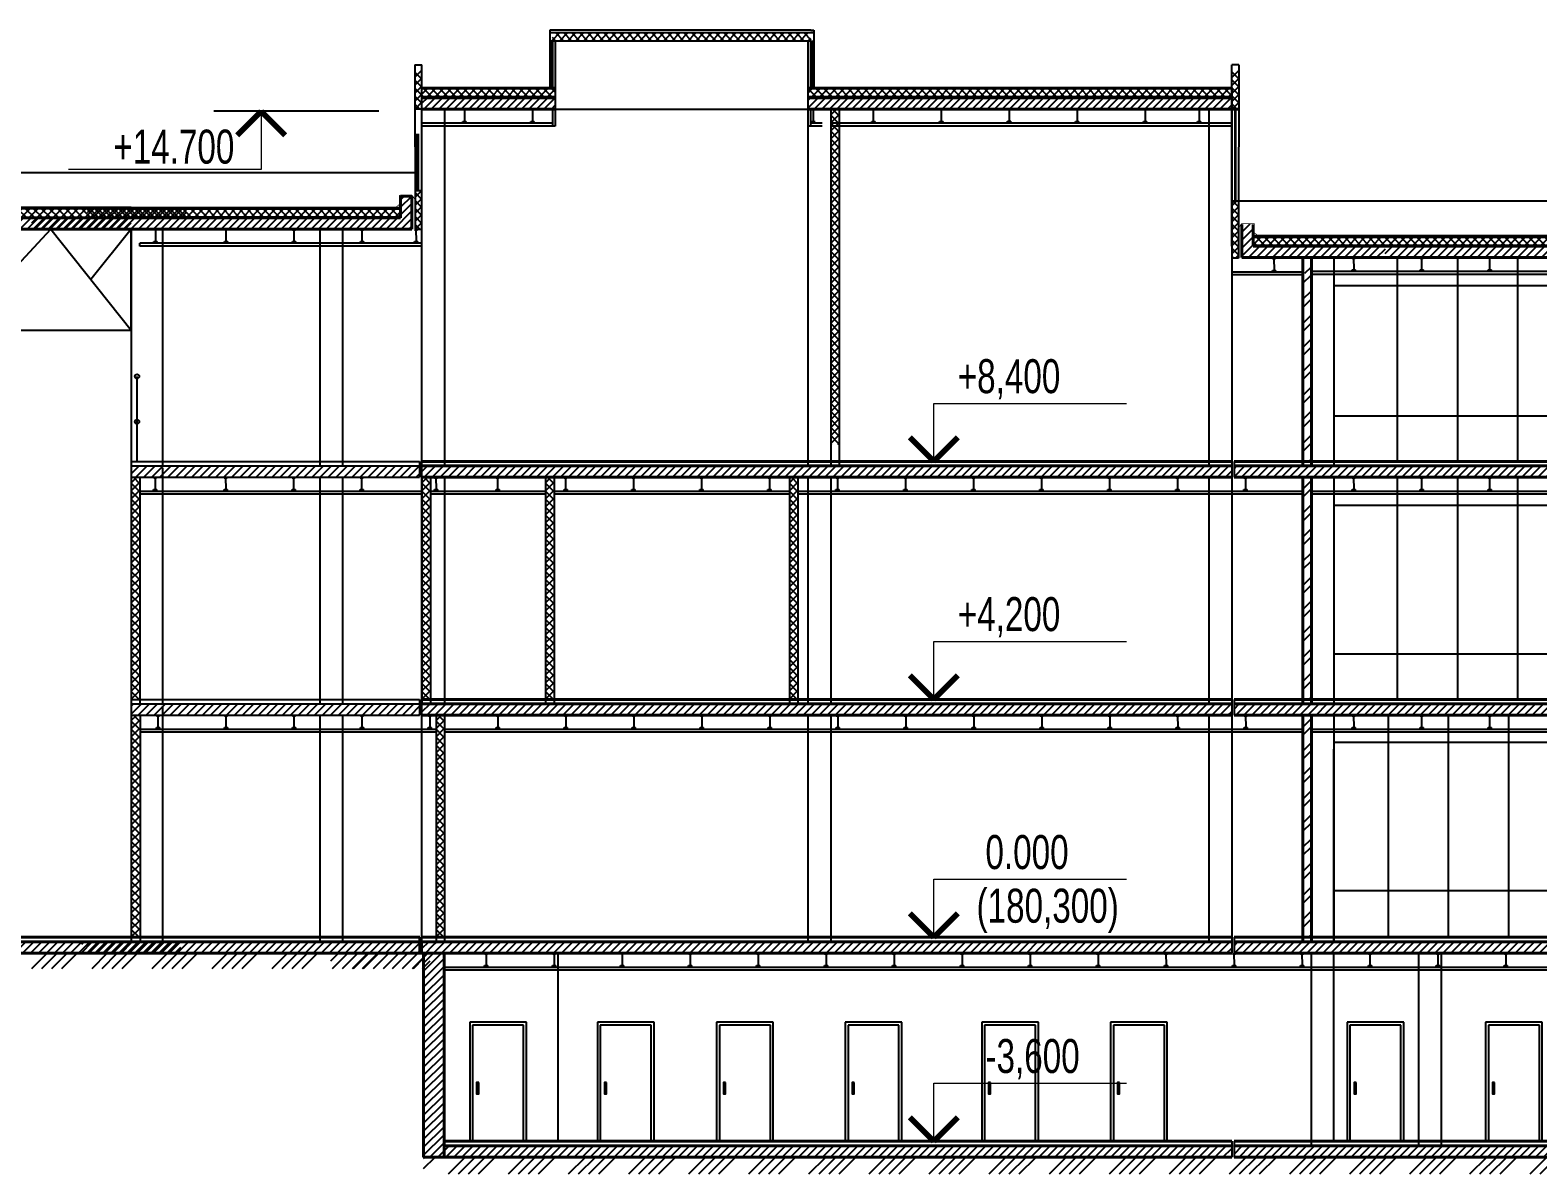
# Model space of a CAD drawing. Header units: millimetres. Extents: x 72758 to 367830, y 150032 to 293149.
# Drawn here: x 257680 to 284293, y 246091 to 266279 of the extents above; entities that cross this region are included whole.
import ezdxf

# ---------------------------------------------------------------- set-up
doc = ezdxf.new("R2010")
doc.units = ezdxf.units.MM
doc.linetypes.add('CENTER', pattern=[2, 1.25, -0.25, 0.25, -0.25])
doc.linetypes.add('штриховая', pattern=[0.75, 0.5, -0.25])
doc.layers.add('4', color=34, linetype='Continuous')
doc.layers.add('AX2', color=163, linetype='CENTER')
doc.styles.get("Standard").update_dxf_attribs({"font": 'Arial.ttf'})
pattern_1 = [(45, (-1134431.66, 332221.21), (-70.710678, 70.710678), [])]
pattern_2 = [(45, (-1140151.69, 332521.21), (-70.710678, 70.710678), []), (135, (-1140151.69, 332521.21), (-70.710678, -70.710678), [])]
pattern_3 = [(45, (-1140151.69, 333021.21), (-70.710678, 70.710678), []), (135, (-1140151.69, 333021.21), (-70.710678, -70.710678), [])]
pattern_4 = [(45, (-571722.8, -29887.37), (-212.13203, 212.13203), []), (45, (-571581.37, -29887.37), (-212.13203, 212.13203), [])]
pattern_5 = [(45, (-1138403.59, 333021.21), (-70.710678, 70.710678), []), (135, (-1138403.59, 333021.21), (-70.710678, -70.710678), [])]
pattern_6 = [(45, (-1140151.69, 332521.21), (-70.710678, 70.710678), [])]
pattern_7 = [(45, (-572189.51, -38287.37), (-70.710678, 70.710678), [])]
pattern_8 = [(45, (-139405.34, 317069.97), (-66.29126, 66.29126), [])]
pattern_9 = [(45, (396679.4, 424375.96), (-530.33, 530.33), []), (45, (396856.2, 424375.96), (-530.33, 530.33), []), (45, (397033, 424375.96), (-530.33, 530.33), []), (45, (397209.8, 424375.96), (-530.33, 530.33), [])]

# ---------------------------------------------------------------- blocks, each defined once
blk = doc.blocks.new('O2')
at = {"layer": 'AX2', "linetype": 'Continuous', "lineweight": 0, "ltscale": 500}
for p, q in [((0, 5.12), (17, 5.12)), ((0, 0), (0, 5.12))]:
    blk.add_line(p, q, dxfattribs=at)
at = {"layer": 'AX2', "linetype": 'Continuous', "lineweight": 0, "ltscale": 500, "const_width": 0.5}
for points in [[(0, 0), (-2.12, 2.12)], [(0, 0), (2.12, 2.12)]]:
    blk.add_lwpolyline(points, dxfattribs=at)
blk = doc.blocks.new('A$C06651536')
at = {"layer": '4', "ltscale": 2000}
for p, q in [((0, 2100), (1000, 2100)), ((0, 0), (0, 2100)), ((50, 2050), (950, 2050)), ((50, 0), (50, 2050)), ((950, 2050), (950, 0)), ((1000, 2100), (1000, 0))]:
    blk.add_line(p, q, dxfattribs=at)
blk.add_lwpolyline([(842, 1035), (878, 1035), (878, 838), (842, 838)], close=True, dxfattribs=at)

msp = doc.modelspace()

# ---------------------------------------------------------------- hatches: boundary and pattern name
at = {"ltscale": 2000}
h = msp.add_hatch(dxfattribs=at)
h.set_pattern_fill('ANSI37', color=0, scale=800, style=0)
h.set_pattern_definition(pattern_2)
h.paths.add_polyline_path([(271461, 266086), (271411, 266086), (266947, 266086), (266897, 266086), (266897, 266229), (271461, 266229)])
h = msp.add_hatch(dxfattribs=at)
h.set_pattern_fill('ANSI37', color=0, scale=800, style=0)
h.set_pattern_definition(pattern_3)
h.paths.add_polyline_path([(264471, 265566), (264596, 265566), (264596, 265266), (264596, 265246), (264596, 265106), (264596, 265086), (264596, 264886), (264535, 264886), (264472, 264886)])
h.paths.add_polyline_path([(264475, 263446), (264535, 263446), (264596, 263446), (264596, 262766), (264476, 262766)])
h = msp.add_hatch(dxfattribs=at)
h.set_pattern_fill('ANSI37', color=0, scale=800, style=0)
h.set_pattern_definition(pattern_3)
h.paths.add_polyline_path([(278890, 262466), (278890, 262257), (279010, 262257), (279010, 262766), (279011, 263266), (278951, 263266), (278890, 263266), (278890, 262466)])
h.paths.add_polyline_path([(278890, 265086), (278890, 265106), (278890, 265246), (278890, 265266), (278890, 265566), (279015, 265566), (279014, 264886), (278951, 264886), (278890, 264886)])
h = msp.add_hatch(dxfattribs=at)
h.set_pattern_fill('ANSI37', color=0, scale=800, style=0)
h.set_pattern_definition(pattern_3)
h.paths.add_polyline_path([(271411, 265106), (278890, 265106), (278890, 265246), (271411, 265246)])
h.paths.add_polyline_path([(264596, 265106), (266947, 265106), (266947, 265246), (264596, 265246)])
h = msp.add_hatch(dxfattribs=at)
h.set_pattern_fill('ANSI31', color=0, scale=750, style=0)
h.set_pattern_definition(pattern_8)
h.paths.add_polyline_path([(271411, 265086), (278890, 265086), (278890, 264886), (278490, 264886), (271963, 264886), (271811, 264886), (271411, 264886)])
h.paths.add_polyline_path([(264996, 264886), (266947, 264886), (266947, 265086), (264596, 265086), (264596, 264886)])
h = msp.add_hatch(dxfattribs=at)
h.set_pattern_fill('ANSI37', color=0, scale=800, style=0)
h.set_pattern_definition([(45, (-1140000.15, 332521.21), (-70.710678, 70.710678), []), (135, (-1140000.15, 332521.21), (-70.710678, -70.710678), [])])
h.paths.add_polyline_path([(271811, 258966), (271811, 264886), (271963, 264886), (271963, 258966)])
h = msp.add_hatch(dxfattribs=at)
h.set_pattern_fill('ANSI31', color=0, scale=750, style=0)
h.set_pattern_definition(pattern_8)
h.paths.add_polyline_path([(257711, 262766), (257863, 262766), (258263, 262766), (259034, 262766), (260213, 262766), (260364, 262766), (262796, 262766), (263196, 262766), (264419, 262766), (264419, 262966), (264419, 263350), (264219, 263350), (264219, 263146), (264219, 263126), (264219, 262986), (264219, 262966), (257711, 262966)])
h = msp.add_hatch(dxfattribs=at)
h.set_pattern_fill('ANSI37', color=0, scale=800, style=0)
h.set_pattern_definition(pattern_5)
h.paths.add_polyline_path([(259582, 262986), (259582, 262966), (241019, 262966), (241019, 263126), (259582, 263126)])
h = msp.add_hatch(dxfattribs=at)
h.set_pattern_fill('ANSI31', color=0, scale=750, style=0)
h.set_pattern_definition([(45, (-137654.91, 317069.97), (-66.29126, 66.29126), [])])
h.paths.add_polyline_path([(241019, 262966), (259462, 262966), (259462, 262766), (258042, 262766), (256390, 262766), (253390, 262766), (250390, 262766), (247390, 262766), (244390, 262766), (242739, 262766), (241319, 262766), (241019, 262766)])
h = msp.add_hatch(dxfattribs=at)
h.set_pattern_fill('ANSI37', color=0, scale=800, style=0)
h.set_pattern_definition(pattern_3)
h.paths.add_polyline_path([(262796, 262986), (258691, 262986), (258691, 263126), (262796, 263126)])
h = msp.add_hatch(dxfattribs=at)
h.set_pattern_fill('ANSI37', color=0, scale=800, style=0)
h.set_pattern_definition(pattern_5)
h.paths.add_polyline_path([(259580, 262986), (260435, 262986), (260435, 263126), (259580, 263126)])
h = msp.add_hatch(dxfattribs=at)
h.set_pattern_fill('ANSI37', color=0, scale=800, style=0)
h.set_pattern_definition(pattern_3)
h.paths.add_polyline_path([(262796, 262986), (264219, 262986), (264219, 263126), (262796, 263126)])
h = msp.add_hatch(dxfattribs=at)
h.set_pattern_fill('ANSI31', color=0, scale=800, style=0)
h.set_pattern_definition(pattern_6)
h.paths.add_polyline_path([(279067, 262766), (279067, 262466), (279267, 262466), (279267, 262486), (279267, 262626), (279267, 262646), (279267, 262862), (279067, 262862)])
h = msp.add_hatch(dxfattribs=at)
h.set_pattern_fill('ANSI31', color=0, scale=800, style=0)
h.set_pattern_definition(pattern_6)
h.paths.add_polyline_path([(281602, 262266), (280694, 262266), (280297, 262266), (280294, 262266), (280145, 262266), (279067, 262266), (279067, 262466), (281602, 262466)])
h = msp.add_hatch(dxfattribs=at)
h.set_pattern_fill('ANSI37', color=0, scale=800, style=0)
h.set_pattern_definition(pattern_2)
h.paths.add_polyline_path([(311828, 262486), (279267, 262486), (279267, 262626), (311828, 262626)])
h = msp.add_hatch(dxfattribs=at)
h.set_pattern_fill('ANSI31', color=0, scale=800, style=0)
h.set_pattern_definition(pattern_1)
h.paths.add_polyline_path([(312088, 262466), (281599, 262466), (281599, 262266), (312088, 262266)])
at = {"linetype": 'Continuous', "ltscale": 2000}
h = msp.add_hatch(dxfattribs=at)
h.set_pattern_fill('ANSI32', color=0, scale=800, style=0)
h.set_pattern_definition(pattern_4)
h.paths.add_polyline_path([(280297, 261988), (280297, 262266), (280145, 262266), (280145, 261988)])
h = msp.add_hatch(dxfattribs=at)
h.set_pattern_fill('ANSI32', color=0, scale=800, style=0)
h.set_pattern_definition(pattern_4)
h.paths.add_polyline_path([(280297, 258666), (280145, 258666), (280145, 261966), (280297, 261966)])
at = {"ltscale": 2000}
h = msp.add_hatch(dxfattribs=at)
h.set_pattern_fill('ANSI31', color=0, scale=800, style=0)
h.set_pattern_definition(pattern_1)
h.paths.add_polyline_path([(278890, 258386), (278490, 258386), (271811, 258386), (271411, 258386), (264596, 258386), (264596, 258586), (271411, 258586), (271660, 258586), (271811, 258586), (278490, 258586), (278890, 258586)])
h.paths.add_polyline_path([(288085, 258386), (285138, 258386), (282254, 258386), (281854, 258386), (280483, 258386), (280087, 258386), (280083, 258386), (279935, 258386), (278931, 258386), (278931, 258586), (279935, 258586), (280083, 258586), (280483, 258586), (281854, 258586), (282254, 258586), (288085, 258586)])
h.paths.add_polyline_path([(264555, 258386), (263196, 258386), (262796, 258386), (259465, 258386), (259465, 258586), (262796, 258586), (263196, 258586), (264555, 258586)])
h = msp.add_hatch(dxfattribs=at)
h.set_pattern_fill('ANSI37', color=0, scale=800, style=0)
h.set_pattern_definition([(45, (-1160763.49, 336421.21), (-70.710678, 70.710678), []), (135, (-1160763.49, 336421.21), (-70.710678, -70.710678), [])])
h.paths.add_polyline_path([(259465, 258386), (259615, 258386), (259615, 254466), (259465, 254466)])
h = msp.add_hatch(dxfattribs=at)
h.set_pattern_fill('ANSI37', color=0, scale=800, style=0)
h.set_pattern_definition([(45, (-1155633, 336421.21), (-70.710678, 70.710678), []), (135, (-1155633, 336421.21), (-70.710678, -70.710678), [])])
h.paths.add_polyline_path([(264596, 258386), (264746, 258386), (264746, 254466), (264596, 254466)])
h = msp.add_hatch(dxfattribs=at)
h.set_pattern_fill('ANSI37', color=0, scale=800, style=0)
h.set_pattern_definition([(45, (-1153450.96, 336421.21), (-70.710678, 70.710678), []), (135, (-1153450.96, 336421.21), (-70.710678, -70.710678), [])])
h.paths.add_polyline_path([(266778, 258386), (266928, 258386), (266928, 254466), (266778, 254466)])
h = msp.add_hatch(dxfattribs=at)
h.set_pattern_fill('ANSI37', color=0, scale=800, style=0)
h.set_pattern_definition([(45, (-1149146.96, 336421.21), (-70.710678, 70.710678), []), (135, (-1149146.96, 336421.21), (-70.710678, -70.710678), [])])
h.paths.add_polyline_path([(271082, 258386), (271232, 258386), (271232, 254466), (271082, 254466)])
at = {"linetype": 'Continuous', "ltscale": 2000}
h = msp.add_hatch(dxfattribs=at)
h.set_pattern_fill('ANSI32', color=0, scale=800, style=0)
h.set_pattern_definition([(45, (-571722.8, -34087.37), (-212.13203, 212.13203), []), (45, (-571581.37, -34087.37), (-212.13203, 212.13203), [])])
h.paths.add_polyline_path([(280145, 254466), (280297, 254466), (280297, 258386), (280145, 258386)])
at = {"ltscale": 2000}
h = msp.add_hatch(dxfattribs=at)
h.set_pattern_fill('ANSI31', color=0, scale=800, style=0)
h.set_pattern_definition(pattern_1)
h.paths.add_polyline_path([(278890, 254186), (278490, 254186), (271811, 254186), (271411, 254186), (264596, 254186), (264596, 254386), (265136, 254386), (271411, 254386), (271811, 254386), (278490, 254386), (278890, 254386)])
h.paths.add_polyline_path([(288085, 254186), (287888, 254186), (286958, 254186), (285896, 254186), (284834, 254186), (283772, 254186), (282711, 254186), (282288, 254186), (281888, 254186), (280483, 254186), (280087, 254186), (279935, 254186), (278931, 254186), (278931, 254386), (279935, 254386), (280083, 254386), (280483, 254386), (281854, 254386), (282254, 254386), (288085, 254386)])
h.paths.add_polyline_path([(264555, 254186), (264317, 254186), (264166, 254186), (263196, 254186), (262796, 254186), (259465, 254186), (259465, 254386), (262796, 254386), (263196, 254386), (264555, 254386)])
h = msp.add_hatch(dxfattribs=at)
h.set_pattern_fill('ANSI37', color=0, scale=800, style=0)
h.set_pattern_definition([(45, (-1160763.49, 332221.21), (-70.710678, 70.710678), []), (135, (-1160763.49, 332221.21), (-70.710678, -70.710678), [])])
h.paths.add_polyline_path([(259465, 254186), (259615, 254186), (259615, 250266), (259465, 250266)])
h = msp.add_hatch(dxfattribs=at)
h.set_pattern_fill('ANSI37', color=0, scale=800, style=0)
h.set_pattern_definition([(45, (-1155384.54, 332221.21), (-70.710678, 70.710678), []), (135, (-1155384.54, 332221.21), (-70.710678, -70.710678), [])])
h.paths.add_polyline_path([(264844, 254186), (264994, 254186), (264994, 250266), (264844, 250266)])
at = {"linetype": 'Continuous', "ltscale": 2000}
h = msp.add_hatch(dxfattribs=at)
h.set_pattern_fill('ANSI32', color=0, scale=800, style=0)
h.set_pattern_definition([(45, (-571722.8, -38287.37), (-212.13203, 212.13203), []), (45, (-571581.37, -38287.37), (-212.13203, 212.13203), [])])
h.paths.add_polyline_path([(280145, 250266), (280297, 250266), (280297, 254186), (280145, 254186)])
at = {"ltscale": 2000}
h = msp.add_hatch(dxfattribs=at)
h.set_pattern_fill('ANSI31', color=0, scale=800, style=0)
h.set_pattern_definition([(45, (-1132398.05, 332521.21), (-70.710678, 70.710678), [])])
h.paths.add_polyline_path([(252042, 249986), (260042, 249986), (260042, 250186), (252042, 250186)])
h.paths.add_polyline_path([(246042, 249986), (252042, 249986), (252042, 250186), (246042, 250186)])
h.paths.add_polyline_path([(246042, 249986), (241019, 249986), (241019, 250186), (246042, 250186)])
h.paths.add_polyline_path([(260042, 249986), (260342, 249986), (260342, 250186), (260042, 250186)])
at = {"linetype": 'Continuous', "ltscale": 2000}
h = msp.add_hatch(dxfattribs=at)
h.set_pattern_fill('ANSI31', color=0, scale=800, style=0)
h.set_pattern_definition(pattern_7)
h.paths.add_polyline_path([(264985, 249986), (266994, 249986), (271605, 249986), (271605, 250186), (271411, 250186), (264996, 250186), (264844, 250186), (264790, 250186), (264790, 249986)])
h.paths.add_polyline_path([(262990, 249986), (262990, 250186), (262796, 250186), (258591, 250186), (258591, 249986)])
h.paths.add_polyline_path([(264558, 249986), (262990, 249986), (262990, 250186), (263196, 250186), (264558, 250186), (264558, 249986)])
h = msp.add_hatch(dxfattribs=at)
h.set_pattern_fill('ANSI31', color=0, scale=800, style=0)
h.set_pattern_definition(pattern_7)
h.paths.add_polyline_path([(264596, 249986), (264625, 249986), (264790, 249986), (264790, 250186), (264596, 250186)])
h = msp.add_hatch(dxfattribs=at)
h.set_pattern_fill('ANSI31', color=0, scale=800, style=0)
h.set_pattern_definition(pattern_7)
h.paths.add_polyline_path([(300088, 249986), (299888, 249986), (294288, 249986), (293888, 249986), (288288, 249986), (287888, 249986), (282588, 249986), (282188, 249986), (280694, 249986), (280294, 249986), (278931, 249986), (278931, 250186), (280145, 250186), (280297, 250186), (280694, 250186), (287888, 250186), (288288, 250186), (293888, 250186), (294288, 250186), (299888, 250186), (300088, 250186)])
h.paths.add_polyline_path([(278698, 249986), (278698, 250186), (278490, 250186), (271811, 250186), (271605, 250186), (271605, 249986)])
h.paths.add_polyline_path([(278890, 249986), (278698, 249986), (278698, 250186), (278890, 250186)])
h = msp.add_hatch(dxfattribs=at)
h.set_pattern_fill('ANSI34', color=0, scale=1000, style=0)
h.set_pattern_definition([(45, (398429.9, 424375.96), (-530.33, 530.33), []), (45, (398606.64, 424375.96), (-530.33, 530.33), []), (45, (398783.4, 424375.96), (-530.33, 530.33), []), (45, (398960.2, 424375.96), (-530.33, 530.33), [])])
h.paths.add_polyline_path([(259819, 249716), (259819, 249986), (241219, 249986), (241219, 249716)])
h.paths.add_polyline_path([(264740, 249716), (264740, 249986), (260219, 249986), (259819, 249986), (259819, 249716)])
h.paths.add_polyline_path([(238503, 249716), (238503, 249339), (240992, 249339), (240992, 249716), (240942, 249716), (239271, 249716)])
h.paths.add_polyline_path([(241219, 249716), (241219, 249986), (241019, 249986), (241019, 249716)])
h = msp.add_hatch(dxfattribs=at)
h.set_pattern_fill('ANSI34', color=0, scale=1000, style=0)
h.set_pattern_definition(pattern_9)
h.paths.add_polyline_path([(264625, 249716), (264625, 249986), (264596, 249986), (264558, 249986), (262990, 249986), (262990, 249716)])
h = msp.add_hatch(dxfattribs=at)
h.set_pattern_fill('ANSI31', color=0, scale=800, style=0)
h.set_pattern_definition(pattern_7)
h.paths.add_polyline_path([(264790, 246386), (264985, 246386), (264985, 246586), (264985, 246666), (264985, 249986), (264790, 249986)])
h.paths.add_polyline_path([(264625, 246386), (264790, 246386), (264790, 249986), (264625, 249986)])
h = msp.add_hatch(dxfattribs=at)
h.set_pattern_fill('ANSI31', color=0, scale=800, style=0)
h.set_pattern_definition(pattern_7)
h.paths.add_polyline_path([(278698, 246386), (278698, 246586), (271605, 246586), (271605, 246386)])
h.paths.add_polyline_path([(271605, 246386), (271605, 246586), (264985, 246586), (264985, 246386)])
h = msp.add_hatch(dxfattribs=at)
h.set_pattern_fill('ANSI31', color=0, scale=800, style=0)
h.set_pattern_definition(pattern_7)
h.paths.add_polyline_path([(294088, 246386), (294088, 246586), (293888, 246586), (288288, 246586), (288088, 246586), (288088, 246386)])
h.paths.add_polyline_path([(299888, 246386), (299888, 246586), (294288, 246586), (294088, 246586), (294088, 246386)])
h.paths.add_polyline_path([(288088, 246386), (288088, 246586), (287888, 246586), (282588, 246586), (282388, 246586), (282388, 246386)])
h.paths.add_polyline_path([(282388, 246386), (282388, 246586), (282188, 246586), (280498, 246586), (280498, 246386)])
h.paths.add_polyline_path([(280498, 246386), (278931, 246386), (278931, 246586), (280294, 246586), (280498, 246586)])
h.paths.add_polyline_path([(278890, 246386), (278698, 246386), (278698, 246586), (278890, 246586)])
h = msp.add_hatch(dxfattribs=at)
h.set_pattern_fill('ANSI34', color=0, scale=1000, style=0)
h.set_pattern_definition(pattern_9)
h.paths.add_polyline_path([(264625, 246386), (300307, 246386), (300307, 246091), (264625, 246091)])

# ---------------------------------------------------------------- linework, layer by layer
at = {"color": 0, "linetype": 'Continuous', "ltscale": 2000}
for p, q in [((266897, 266279), (266852, 266279)), ((266852, 266279), (266852, 265266)), ((271511, 266229), (266852, 266229)), ((271461, 266279), (266897, 266279)), ((271461, 266279), (271511, 266279)), ((271511, 266279), (271511, 265266)), ((266877, 266086), (266877, 265266)), ((271461, 266086), (266897, 266086)), ((266897, 266086), (266897, 265266)), ((266947, 266086), (266947, 264886)), ((271411, 264886), (271411, 266086)), ((271461, 265266), (271461, 266086)), ((271481, 265266), (271481, 266086)), ((264471, 265666), (264476, 262766)), ((279015, 265666), (279010, 262766)), ((265320, 264876), (265371, 264876)), ((265345, 264886), (265346, 264668)), ((266520, 264877), (266571, 264877)), ((266545, 264887), (266546, 264669)), ((266897, 264886), (266897, 264586)), ((266947, 264886), (271411, 264886)), ((266947, 264886), (266947, 264586)), ((271478, 264876), (271528, 264876)), ((271503, 264886), (271504, 264668)), ((272536, 264876), (272586, 264876)), ((272561, 264886), (272562, 264668)), ((273736, 264877), (273786, 264877)), ((273761, 264887), (273762, 264669)), ((274936, 264878), (274986, 264878)), ((274961, 264888), (274962, 264670)), ((276136, 264877), (276186, 264877)), ((276161, 264887), (276162, 264669)), ((277336, 264877), (277386, 264877)), ((277361, 264887), (277362, 264669)), ((278291, 264877), (278341, 264877)), ((278316, 264887), (278317, 264669)), ((265318, 264636), (265318, 264668)), ((265318, 264668), (265377, 264668)), ((265377, 264636), (265377, 264668)), ((266518, 264637), (266518, 264669)), ((266518, 264669), (266577, 264669)), ((266577, 264637), (266577, 264669)), ((271475, 264636), (271475, 264668)), ((271475, 264668), (271535, 264668)), ((272534, 264636), (272534, 264668)), ((272534, 264668), (272593, 264668)), ((272593, 264636), (272593, 264668)), ((273734, 264637), (273734, 264669)), ((273734, 264669), (273793, 264669)), ((273793, 264637), (273793, 264669)), ((274934, 264638), (274934, 264670)), ((274934, 264670), (274993, 264670)), ((274993, 264638), (274993, 264670)), ((276134, 264637), (276134, 264669)), ((276134, 264669), (276193, 264669)), ((276193, 264637), (276193, 264669)), ((277334, 264637), (277334, 264669)), ((277334, 264669), (277393, 264669)), ((277393, 264637), (277393, 264669)), ((278288, 264637), (278288, 264669)), ((278288, 264669), (278347, 264669)), ((278347, 264637), (278347, 264669)), ((259462, 263146), (241019, 263146)), ((259462, 263126), (241019, 263126)), ((259865, 262758), (259916, 262758)), ((259890, 262768), (259891, 262550)), ((261110, 262758), (261161, 262758)), ((261136, 262768), (261136, 262550)), ((262310, 262757), (262361, 262757)), ((262335, 262767), (262336, 262549)), ((263510, 262757), (263561, 262757)), ((263535, 262767), (263536, 262549)), ((264465, 262757), (264516, 262757)), ((264490, 262767), (264491, 262549)), ((259617, 262466), (259617, 262516)), ((259863, 262518), (259863, 262550)), ((259863, 262550), (259922, 262550)), ((259922, 262518), (259922, 262550)), ((261108, 262518), (261108, 262550)), ((261108, 262550), (261167, 262550)), ((261167, 262518), (261167, 262550)), ((262308, 262517), (262308, 262549)), ((262308, 262549), (262367, 262549)), ((262367, 262517), (262367, 262549)), ((263508, 262517), (263508, 262549)), ((263508, 262549), (263567, 262549)), ((263567, 262517), (263567, 262549)), ((264463, 262517), (264463, 262549)), ((264463, 262549), (264522, 262549)), ((264522, 262517), (264522, 262549)), ((278890, 262466), (278890, 262205)), ((279609, 262247), (279660, 262247)), ((279635, 262257), (279636, 262039)), ((281016, 262256), (281067, 262256)), ((281041, 262266), (281042, 262048)), ((281811, 262266), (281811, 258666)), ((282216, 262257), (282267, 262257)), ((282241, 262267), (282242, 262049)), ((282873, 262266), (282873, 258666)), ((283416, 262258), (283467, 262258)), ((283441, 262268), (283442, 262050)), ((283934, 262266), (283934, 258666)), ((279607, 262007), (279607, 262039)), ((279607, 262039), (279666, 262039)), ((279666, 262007), (279666, 262039)), ((281014, 262016), (281014, 262048)), ((281014, 262048), (281073, 262048)), ((281073, 262016), (281073, 262048)), ((282214, 262017), (282214, 262049)), ((282214, 262049), (282273, 262049)), ((282273, 262017), (282273, 262049)), ((283414, 262018), (283414, 262050)), ((283414, 262050), (283473, 262050)), ((283473, 262018), (283473, 262050)), ((285138, 261766), (280694, 261766)), ((259567, 258666), (259567, 260166)), ((285138, 259466), (280694, 259466)), ((259465, 258586), (259465, 258386)), ((264555, 258666), (264555, 258386)), ((259857, 258138), (259857, 258170)), ((259857, 258170), (259917, 258170)), ((259860, 258378), (259910, 258378)), ((259885, 258388), (259886, 258170)), ((259917, 258138), (259917, 258170)), ((261103, 258138), (261103, 258170)), ((261103, 258170), (261162, 258170)), ((261105, 258378), (261156, 258378)), ((261130, 258388), (261131, 258170)), ((261162, 258138), (261162, 258170)), ((262303, 258137), (262303, 258169)), ((262303, 258169), (262362, 258169)), ((262305, 258377), (262356, 258377)), ((262330, 258387), (262331, 258169)), ((262362, 258137), (262362, 258169)), ((263503, 258137), (263503, 258169)), ((263503, 258169), (263562, 258169)), ((263505, 258377), (263556, 258377)), ((263530, 258387), (263531, 258169)), ((263562, 258137), (263562, 258169)), ((264816, 258137), (264816, 258169)), ((264816, 258169), (264875, 258169)), ((264818, 258377), (264869, 258377)), ((264843, 258387), (264844, 258169)), ((264875, 258137), (264875, 258169)), ((265903, 258137), (265903, 258169)), ((265903, 258169), (265962, 258169)), ((265905, 258377), (265955, 258377)), ((265930, 258387), (265931, 258169)), ((265962, 258137), (265962, 258169)), ((267103, 258137), (267103, 258169)), ((267103, 258169), (267162, 258169)), ((267105, 258377), (267155, 258377)), ((267130, 258387), (267131, 258169)), ((267162, 258137), (267162, 258169)), ((268303, 258137), (268303, 258169)), ((268303, 258169), (268362, 258169)), ((268305, 258377), (268355, 258377)), ((268330, 258387), (268331, 258169)), ((268362, 258137), (268362, 258169)), ((269503, 258137), (269503, 258169)), ((269503, 258169), (269562, 258169)), ((269505, 258377), (269555, 258377)), ((269530, 258387), (269531, 258169)), ((269562, 258137), (269562, 258169)), ((270703, 258137), (270703, 258169)), ((270703, 258169), (270762, 258169)), ((270705, 258377), (270755, 258377)), ((270730, 258387), (270731, 258169)), ((270762, 258137), (270762, 258169)), ((271903, 258137), (271903, 258169)), ((271903, 258169), (271962, 258169)), ((271905, 258377), (271955, 258377)), ((271930, 258387), (271931, 258169)), ((271962, 258137), (271962, 258169)), ((273103, 258137), (273103, 258169)), ((273103, 258169), (273162, 258169)), ((273105, 258377), (273155, 258377)), ((273130, 258387), (273131, 258169)), ((273162, 258137), (273162, 258169)), ((274303, 258137), (274303, 258169)), ((274303, 258169), (274362, 258169)), ((274305, 258377), (274355, 258377)), ((274330, 258387), (274331, 258169)), ((274362, 258137), (274362, 258169)), ((275503, 258137), (275503, 258169)), ((275503, 258169), (275562, 258169)), ((275505, 258377), (275555, 258377)), ((275530, 258387), (275531, 258169)), ((275562, 258137), (275562, 258169)), ((276703, 258137), (276703, 258169)), ((276703, 258169), (276762, 258169)), ((276705, 258377), (276755, 258377)), ((276730, 258387), (276731, 258169)), ((276762, 258137), (276762, 258169)), ((277903, 258137), (277903, 258169)), ((277903, 258169), (277962, 258169)), ((277905, 258377), (277955, 258377)), ((277930, 258387), (277931, 258169)), ((277962, 258137), (277962, 258169)), ((279103, 258137), (279103, 258169)), ((279103, 258169), (279162, 258169)), ((279105, 258377), (279155, 258377)), ((279130, 258387), (279131, 258169)), ((279162, 258137), (279162, 258169)), ((281014, 258136), (281014, 258168)), ((281014, 258168), (281073, 258168)), ((281016, 258376), (281067, 258376)), ((281041, 258386), (281042, 258168)), ((281073, 258136), (281073, 258168)), ((281811, 258386), (281811, 254466)), ((282214, 258137), (282214, 258169)), ((282214, 258169), (282273, 258169)), ((282216, 258377), (282267, 258377)), ((282241, 258387), (282242, 258169)), ((282273, 258137), (282273, 258169)), ((282873, 258386), (282873, 254466)), ((283414, 258138), (283414, 258170)), ((283414, 258170), (283473, 258170)), ((283416, 258378), (283467, 258378)), ((283441, 258388), (283442, 258170)), ((283473, 258138), (283473, 258170)), ((283934, 258386), (283934, 254466)), ((285138, 257886), (280694, 257886)), ((285138, 255266), (280694, 255266)), ((264555, 254466), (264555, 254186)), ((259465, 254386), (259465, 254186)), ((259910, 254177), (259961, 254177)), ((259936, 254187), (259936, 253969)), ((261110, 254178), (261161, 254178)), ((261136, 254188), (261136, 253970)), ((262310, 254177), (262361, 254177)), ((262335, 254187), (262336, 253969)), ((263510, 254177), (263561, 254177)), ((263535, 254187), (263536, 253969)), ((264710, 254177), (264761, 254177)), ((264735, 254187), (264736, 253969)), ((265910, 254177), (265961, 254177)), ((265935, 254187), (265936, 253969)), ((267110, 254177), (267161, 254177)), ((267135, 254187), (267136, 253969)), ((268310, 254177), (268361, 254177)), ((268335, 254187), (268336, 253969)), ((269510, 254177), (269561, 254177)), ((269535, 254187), (269536, 253969)), ((270710, 254177), (270761, 254177)), ((270735, 254187), (270736, 253969)), ((271910, 254177), (271961, 254177)), ((271935, 254187), (271936, 253969)), ((273110, 254177), (273161, 254177)), ((273135, 254187), (273136, 253969)), ((274310, 254177), (274361, 254177)), ((274335, 254187), (274336, 253969)), ((275510, 254177), (275561, 254177)), ((275535, 254187), (275536, 253969)), ((276710, 254177), (276761, 254177)), ((276735, 254187), (276736, 253969)), ((277910, 254177), (277961, 254177)), ((277935, 254187), (277936, 253969)), ((279110, 254177), (279161, 254177)), ((279135, 254187), (279136, 253969)), ((281016, 254176), (281067, 254176)), ((281041, 254186), (281042, 253968)), ((281649, 254206), (281649, 250286)), ((282216, 254177), (282267, 254177)), ((282241, 254187), (282242, 253969)), ((282711, 254206), (282711, 250286)), ((283416, 254178), (283467, 254178)), ((283441, 254188), (283442, 253970)), ((283772, 254206), (283772, 250286)), ((259908, 253937), (259908, 253969)), ((259908, 253969), (259967, 253969)), ((259967, 253937), (259967, 253969)), ((261108, 253938), (261108, 253970)), ((261108, 253970), (261167, 253970)), ((261167, 253938), (261167, 253970)), ((262308, 253937), (262308, 253969)), ((262308, 253969), (262367, 253969)), ((262367, 253937), (262367, 253969)), ((263508, 253937), (263508, 253969)), ((263508, 253969), (263567, 253969)), ((263567, 253937), (263567, 253969)), ((264708, 253937), (264708, 253969)), ((264708, 253969), (264767, 253969)), ((264767, 253937), (264767, 253969)), ((265908, 253937), (265908, 253969)), ((265908, 253969), (265967, 253969)), ((265967, 253937), (265967, 253969)), ((267108, 253937), (267108, 253969)), ((267108, 253969), (267167, 253969)), ((267167, 253937), (267167, 253969)), ((268308, 253937), (268308, 253969)), ((268308, 253969), (268367, 253969)), ((268367, 253937), (268367, 253969)), ((269508, 253937), (269508, 253969)), ((269508, 253969), (269567, 253969)), ((269567, 253937), (269567, 253969)), ((270708, 253937), (270708, 253969)), ((270708, 253969), (270767, 253969)), ((270767, 253937), (270767, 253969)), ((271908, 253937), (271908, 253969)), ((271908, 253969), (271967, 253969)), ((271967, 253937), (271967, 253969)), ((273108, 253937), (273108, 253969)), ((273108, 253969), (273167, 253969)), ((273167, 253937), (273167, 253969)), ((274308, 253937), (274308, 253969)), ((274308, 253969), (274367, 253969)), ((274367, 253937), (274367, 253969)), ((275508, 253937), (275508, 253969)), ((275508, 253969), (275567, 253969)), ((275567, 253937), (275567, 253969)), ((276708, 253937), (276708, 253969)), ((276708, 253969), (276767, 253969)), ((276767, 253937), (276767, 253969)), ((277908, 253937), (277908, 253969)), ((277908, 253969), (277967, 253969)), ((277967, 253937), (277967, 253969)), ((279108, 253937), (279108, 253969)), ((279108, 253969), (279167, 253969)), ((279167, 253937), (279167, 253969)), ((281014, 253936), (281014, 253968)), ((281014, 253968), (281073, 253968)), ((281073, 253936), (281073, 253968)), ((282214, 253937), (282214, 253969)), ((282214, 253969), (282273, 253969)), ((282273, 253937), (282273, 253969)), ((283414, 253938), (283414, 253970)), ((283414, 253970), (283473, 253970)), ((283473, 253938), (283473, 253970)), ((287888, 253706), (280694, 253706)), ((287888, 251086), (280694, 251086)), ((264596, 250186), (264596, 249986)), ((278931, 250266), (278931, 249986)), ((265704, 249976), (265754, 249976)), ((265729, 249986), (265730, 249768)), ((266904, 249977), (266954, 249977)), ((266929, 249987), (266930, 249769)), ((266994, 249986), (266994, 246666)), ((268104, 249978), (268154, 249978)), ((268129, 249988), (268130, 249770)), ((269304, 249977), (269354, 249977)), ((269329, 249987), (269330, 249769)), ((270504, 249977), (270554, 249977)), ((270529, 249987), (270530, 249769)), ((271704, 249977), (271754, 249977)), ((271729, 249987), (271730, 249769)), ((272904, 249977), (272954, 249977)), ((272929, 249987), (272930, 249769)), ((274104, 249977), (274154, 249977)), ((274129, 249987), (274130, 249769)), ((275304, 249977), (275354, 249977)), ((275329, 249987), (275330, 249769)), ((276504, 249977), (276554, 249977)), ((276529, 249987), (276530, 249769)), ((277704, 249977), (277754, 249977)), ((277729, 249987), (277730, 249769)), ((278904, 249977), (278954, 249977)), ((278929, 249987), (278930, 249769)), ((280104, 249977), (280154, 249977)), ((280129, 249987), (280130, 249769)), ((281304, 249977), (281354, 249977)), ((281329, 249987), (281330, 249769)), ((282504, 249977), (282554, 249977)), ((282529, 249987), (282530, 249769)), ((283704, 249977), (283754, 249977)), ((283729, 249987), (283730, 249769)), ((265701, 249736), (265701, 249768)), ((265701, 249768), (265760, 249768)), ((265760, 249736), (265760, 249768)), ((266901, 249737), (266901, 249769)), ((266901, 249769), (266960, 249769)), ((266960, 249737), (266960, 249769)), ((268101, 249738), (268101, 249770)), ((268101, 249770), (268160, 249770)), ((268160, 249738), (268160, 249770)), ((269301, 249737), (269301, 249769)), ((269301, 249769), (269360, 249769)), ((269360, 249737), (269360, 249769)), ((270501, 249737), (270501, 249769)), ((270501, 249769), (270560, 249769)), ((270560, 249737), (270560, 249769)), ((271701, 249737), (271701, 249769)), ((271701, 249769), (271760, 249769)), ((271760, 249737), (271760, 249769)), ((272901, 249737), (272901, 249769)), ((272901, 249769), (272960, 249769)), ((272960, 249737), (272960, 249769)), ((274101, 249737), (274101, 249769)), ((274101, 249769), (274160, 249769)), ((274160, 249737), (274160, 249769)), ((275301, 249737), (275301, 249769)), ((275301, 249769), (275360, 249769)), ((275360, 249737), (275360, 249769)), ((276501, 249737), (276501, 249769)), ((276501, 249769), (276560, 249769)), ((276560, 249737), (276560, 249769)), ((277701, 249737), (277701, 249769)), ((277701, 249769), (277760, 249769)), ((277760, 249737), (277760, 249769)), ((278901, 249737), (278901, 249769)), ((278901, 249769), (278960, 249769)), ((278960, 249737), (278960, 249769)), ((280101, 249737), (280101, 249769)), ((280101, 249769), (280160, 249769)), ((280160, 249737), (280160, 249769)), ((281301, 249737), (281301, 249769)), ((281301, 249769), (281360, 249769)), ((281360, 249737), (281360, 249769)), ((282501, 249737), (282501, 249769)), ((282501, 249769), (282560, 249769)), ((282560, 249737), (282560, 249769)), ((283701, 249737), (283701, 249769)), ((283701, 249769), (283760, 249769)), ((283760, 249737), (283760, 249769)), ((278890, 246666), (278890, 246386)), ((278931, 246666), (278931, 246386))]:
    msp.add_line(p, q, dxfattribs=at)
at = {"color": 0, "ltscale": 2000}
for p, q in [((266897, 266086), (266852, 266086)), ((271461, 266086), (271511, 266086)), ((264596, 262466), (264596, 265666)), ((278890, 262466), (278890, 265666)), ((264596, 265266), (266947, 265266)), ((264596, 265246), (266947, 265246)), ((264596, 265106), (266947, 265106)), ((271411, 265266), (278890, 265266)), ((271411, 265246), (278890, 265246)), ((271411, 265106), (278890, 265106)), ((278890, 265266), (278890, 262466)), ((263837, 264846), (260919, 264846)), ((264596, 262466), (264596, 264886)), ((264996, 264886), (264996, 258586)), ((271411, 258586), (271411, 264886)), ((271461, 264586), (271461, 264886)), ((271811, 264886), (271811, 258586)), ((271811, 264886), (271811, 258586)), ((271963, 264886), (271963, 258586)), ((278490, 258586), (278490, 264886)), ((278951, 263266), (278951, 264886)), ((278964, 263266), (278964, 264886)), ((266897, 264636), (264601, 264636)), ((266947, 264586), (264601, 264586)), ((271660, 264586), (271411, 264586)), ((271660, 264636), (271461, 264636)), ((278890, 264636), (271811, 264636)), ((278890, 264586), (271811, 264586)), ((240869, 263766), (264476, 263766)), ((278890, 263266), (314858, 263266)), ((259462, 263146), (264219, 263146)), ((259462, 263126), (264219, 263126)), ((259462, 262986), (264219, 262986)), ((241019, 262766), (259462, 262766)), ((256390, 260986), (258042, 262766)), ((258042, 262766), (259462, 260986)), ((259462, 262766), (258752, 261876)), ((259462, 260986), (259462, 262766)), ((259465, 262766), (259465, 258586)), ((260017, 262753), (260017, 258573)), ((262796, 258586), (262796, 262766)), ((263196, 262766), (263196, 258586)), ((279010, 262766), (279010, 262257)), ((264596, 262516), (259617, 262516)), ((264596, 262466), (259617, 262466)), ((264596, 254186), (264596, 262466)), ((279267, 262646), (314938, 262646)), ((285774, 262646), (279267, 262646)), ((279267, 262626), (314938, 262626)), ((285774, 262626), (279267, 262626)), ((279267, 262486), (314938, 262486)), ((278890, 262266), (278890, 254186)), ((279010, 262257), (278890, 262257)), ((280694, 262266), (280694, 258586)), ((280145, 262007), (278890, 262007)), ((280145, 261957), (278890, 261957)), ((314938, 262016), (280297, 262016)), ((314938, 261966), (280297, 261966)), ((241319, 260986), (259462, 260986)), ((259465, 258666), (264555, 258666)), ((259465, 258586), (264555, 258586)), ((260017, 258553), (260017, 254373)), ((278931, 258666), (278931, 258386)), ((259465, 258386), (264555, 258386)), ((259465, 258386), (259465, 254386)), ((259617, 258386), (259617, 254386)), ((262796, 254386), (262796, 258386)), ((263196, 258386), (263196, 254386)), ((264596, 254386), (264596, 258386)), ((264596, 258386), (264596, 254386)), ((264747, 258386), (264747, 254386)), ((264996, 258386), (264996, 254386)), ((266778, 258386), (266778, 254386)), ((266929, 258386), (266929, 254386)), ((271082, 258386), (271082, 254386)), ((271233, 258386), (271233, 254386)), ((271411, 254386), (271411, 258386)), ((271811, 258386), (271811, 254386)), ((278490, 254386), (278490, 258386)), ((280694, 258386), (280694, 254386)), ((263196, 258136), (259617, 258136)), ((263196, 258086), (259617, 258086)), ((264596, 258136), (263196, 258136)), ((264596, 258086), (263196, 258086)), ((266778, 258136), (264747, 258136)), ((266778, 258086), (264747, 258086)), ((271082, 258136), (266929, 258136)), ((271082, 258086), (266929, 258086)), ((280145, 258136), (271233, 258136)), ((280145, 258086), (271233, 258086)), ((314938, 258136), (280297, 258136)), ((314938, 258086), (280297, 258086)), ((259465, 254466), (264555, 254466)), ((273565, 254466), (278890, 254466)), ((278931, 254466), (279552, 254466)), ((278931, 254466), (278931, 254186)), ((259465, 254386), (264555, 254386)), ((259465, 254186), (264555, 254186)), ((259465, 254186), (259465, 250186)), ((259622, 254186), (259622, 250186)), ((260017, 254353), (260017, 250173)), ((262796, 250186), (262796, 254186)), ((263196, 254186), (263196, 250186)), ((264596, 250186), (264596, 254186)), ((264844, 254186), (264844, 250186)), ((264996, 254186), (264996, 250186)), ((264996, 254186), (264996, 250186)), ((271411, 250186), (271411, 254186)), ((271811, 254186), (271811, 250186)), ((278490, 250186), (278490, 254186)), ((278890, 254186), (278890, 249986)), ((280694, 254186), (280694, 250186)), ((264844, 253936), (259622, 253936)), ((280145, 253936), (264996, 253936)), ((300088, 253936), (280297, 253936)), ((264844, 253886), (259622, 253886)), ((280145, 253886), (264996, 253886)), ((300088, 253886), (280297, 253886)), ((280694, 253586), (280694, 250186)), ((280694, 250186), (280694, 253586)), ((280694, 253586), (280694, 250186)), ((280294, 249986), (280294, 246586)), ((280694, 246671), (280694, 249986)), ((282188, 249986), (282188, 246586)), ((282588, 249986), (282588, 246586)), ((286385, 249736), (264985, 249736)), ((286385, 249686), (264985, 249686))]:
    msp.add_line(p, q, dxfattribs=at)
at = {"color": 0, "linetype": 'штриховая', "ltscale": 2000}
for p, q in [((264471, 265666), (264596, 265666)), ((279015, 265666), (278890, 265666)), ((264596, 264886), (264472, 264886)), ((264514, 263446), (264514, 264886)), ((264535, 263446), (264535, 264886)), ((264475, 263446), (264596, 263446)), ((264476, 262766), (264596, 262766))]:
    msp.add_line(p, q, dxfattribs=at)
at = {"color": 0, "lineweight": 40, "ltscale": 2000}
for p, q in [((264596, 265086), (266947, 265086)), ((271411, 265086), (278890, 265086)), ((264596, 264886), (266947, 264886)), ((271411, 264886), (279014, 264886)), ((264419, 263350), (264219, 263350)), ((264219, 263350), (264219, 262966)), ((264419, 262966), (264419, 263350)), ((264419, 262766), (264419, 263206)), ((241019, 262966), (260219, 262966)), ((259462, 262966), (264219, 262966)), ((259462, 262766), (241019, 262766)), ((259462, 262766), (264419, 262766)), ((279067, 262266), (279067, 262850)), ((279267, 262850), (279267, 262466)), ((279267, 262466), (318136, 262466)), ((279067, 262266), (314988, 262266)), ((280145, 262266), (280145, 258586)), ((280297, 262266), (280297, 258586)), ((264596, 258666), (278890, 258666)), ((264596, 258586), (278890, 258586)), ((278931, 258666), (314938, 258666)), ((278931, 258586), (318153, 258586)), ((264596, 258386), (278890, 258386)), ((278931, 258386), (318288, 258386)), ((280145, 258386), (280145, 254386)), ((280297, 258386), (280297, 254386)), ((264596, 254466), (278890, 254466)), ((278931, 254466), (300288, 254466)), ((264596, 254386), (278890, 254386)), ((264596, 254186), (278890, 254186)), ((278931, 254386), (300288, 254386)), ((278931, 254186), (300288, 254186)), ((280145, 254186), (280145, 250186)), ((280297, 254186), (280297, 250186)), ((241019, 250266), (260219, 250266)), ((241019, 250186), (260219, 250186)), ((260219, 250266), (264558, 250266)), ((260219, 250186), (264558, 250186)), ((264558, 250266), (264558, 249986)), ((264596, 250266), (278890, 250266)), ((264596, 250186), (278890, 250186)), ((278931, 250266), (293888, 250266)), ((278931, 250186), (293888, 250186)), ((241019, 249986), (260219, 249986)), ((260219, 249986), (264596, 249986)), ((264596, 249986), (278890, 249986)), ((264625, 249986), (264625, 246386)), ((264985, 249986), (264985, 246386)), ((278931, 249986), (293888, 249986)), ((264985, 246666), (278890, 246666)), ((264985, 246586), (278890, 246586)), ((278931, 246666), (300088, 246666)), ((278931, 246586), (300088, 246586)), ((264625, 246386), (278890, 246386)), ((278931, 246386), (300288, 246386))]:
    msp.add_line(p, q, dxfattribs=at)
at = {"color": 0, "linetype": 'штриховая', "ltscale": 2000, "const_width": 12}
for points in [[(264467, 263445), (264467, 263298), (264425, 263362), (264196, 263362), (264196, 263202), (264142, 263157), (263980, 263157)], [(279019, 262945), (279019, 262798), (279061, 262862), (279290, 262862), (279290, 262702), (279344, 262657), (279506, 262657)]]:
    msp.add_lwpolyline(points, dxfattribs=at)
at = {"color": 0, "linetype": 'Continuous', "ltscale": 2000}
for centre in [(259567, 260166), (259567, 259368)]:
    msp.add_circle(centre, 38.3, dxfattribs=at)

# ---------------------------------------------------------------- block references
at = {"color": 0, "linetype": 'Continuous', "ltscale": 500, "xscale": 200, "yscale": 200, "zscale": 200, "rotation": 180}
msp.add_blockref('O2', (261759, 264846), dxfattribs=at)
at = {"color": 0, "linetype": 'Continuous', "ltscale": 500, "xscale": 200, "yscale": 200, "zscale": 200}
for p in [(273632, 258666), (273632, 254466), (273632, 250266), (273632, 246666)]:
    msp.add_blockref('O2', p, dxfattribs=at)
at = {"color": 0, "ltscale": 2000, "xscale": -1}
for p in [(266439, 246666), (268694, 246666), (270796, 246666), (273066, 246666), (275476, 246666), (277752, 246666), (281927, 246666), (284371, 246666)]:
    msp.add_blockref('A$C06651536', p, dxfattribs=at)

# ---------------------------------------------------------------- texts
at = {"color": 0, "linetype": 'Continuous', "ltscale": 500, "width": 0.7}
for s, p in [('+14.700', (259147, 263923)), ('+8,400', (274053, 259871)), ('+4,200', (274053, 255671)), ('0.000', (274542, 251471)), ('(180,300)', (274385, 250524)), ('-3,600', (274542, 247871))]:
    msp.add_text(s, height=600, dxfattribs=at).set_placement(p)

doc.saveas('drawing.dxf')
